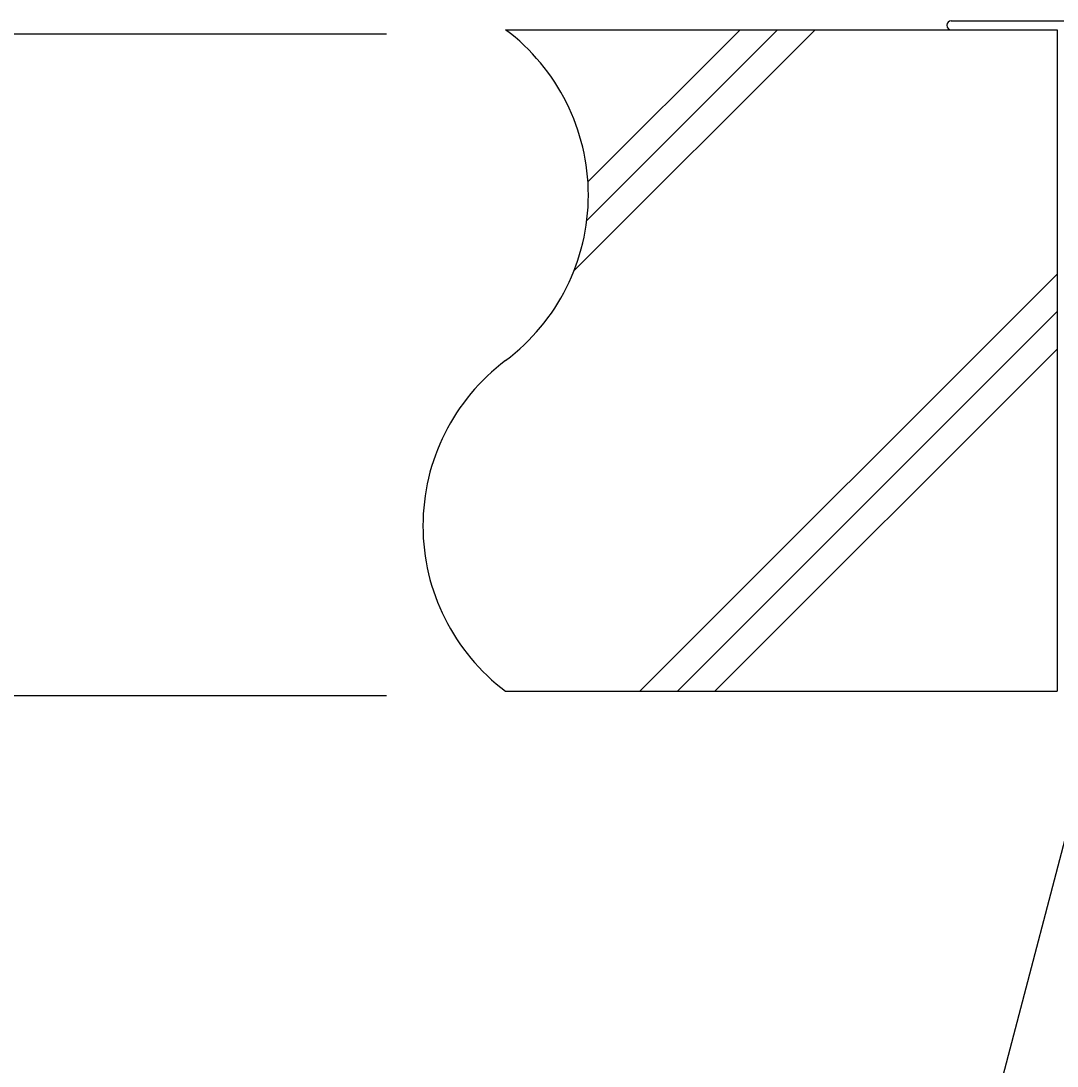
# Model space of a CAD drawing. Extents: x 443 to 1217, y -1921 to -677.
# Drawn here: x 672.07 to 703.35, y -1462.26 to -1430.69 of the extents above; entities that cross this region are included whole.
import ezdxf

# ---------------------------------------------------------------- set-up
doc = ezdxf.new("R2010")
doc.units = 0
doc.header["$MEASUREMENT"] = 0
doc.layers.get('0').update_dxf_attribs({"linetype": 'CONTINUOUS'})
for name, color, linetype in [('2', 2, 'CONTINUOUS'), ('3', 8, 'CONTINUOUS'), ('6', 7, 'CONTINUOUS')]:
    doc.layers.add(name, color=color, linetype=linetype)

msp = doc.modelspace()

# ---------------------------------------------------------------- linework, layer by layer
at = {"color": 7, "linetype": 'Continuous'}
msp.add_line((706.638, -1443.744), (700.573, -1466.907), dxfattribs=at)
at = {"layer": '2', "color": 2, "linetype": 'Continuous'}
for p, q in [((686.702, -1430.957), (703.352, -1430.957)), ((703.352, -1430.957), (703.352, -1450.937)), ((686.702, -1450.937), (703.352, -1450.937))]:
    msp.add_line(p, q, dxfattribs=at)
at = {"layer": '2', "color": 8, "linetype": 'Continuous'}
for p, q in [((688.768, -1438.232), (696.043, -1430.957)), ((689.152, -1436.718), (694.913, -1430.957)), ((689.186, -1435.553), (693.783, -1430.957)), ((690.756, -1450.937), (703.352, -1438.342)), ((691.887, -1450.937), (703.352, -1439.472)), ((693.017, -1450.937), (703.352, -1440.602))]:
    msp.add_line(p, q, dxfattribs=at)
at = {"layer": '2', "color": 2, "linetype": 'Continuous'}
for centre, start, end in [((682.955, -1435.952), 306.8699, 53.1301), ((690.448, -1445.942), 126.8699, 233.1301)]:
    msp.add_arc(centre, 6.244, start, end, dxfattribs=at)
at = {"layer": '3', "color": 3, "linetype": 'Continuous'}
msp.add_line((700.155, -1430.69), (703.618, -1430.69), dxfattribs=at)
msp.add_arc((700.155, -1430.824), 0.133, 90, 270, dxfattribs=at)
at = {"layer": '6', "color": 7, "linetype": 'Continuous'}
for p, q in [((683.106, -1431.095), (666.34, -1431.095)), ((683.106, -1451.075), (666.34, -1451.075))]:
    msp.add_line(p, q, dxfattribs=at)

doc.saveas('drawing.dxf')
